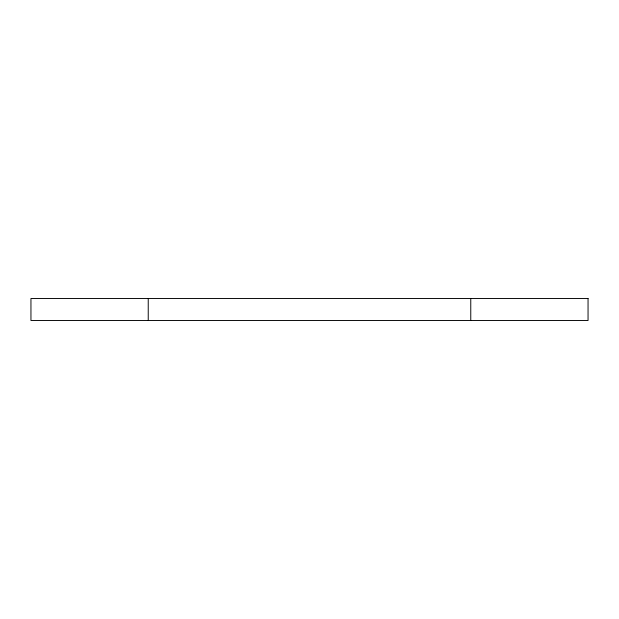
<?xml version="1.0" encoding="UTF-8"?>
<svg xmlns="http://www.w3.org/2000/svg" width="619" height="619" viewBox="0 0 619 619"><rect width="100%" height="100%" fill="white"/><g stroke="black" fill="none" stroke-linecap="round" stroke-linejoin="round"><path stroke-width="0.93" d="M470.765 298.505L470.765 320.495M148.235 298.505L148.235 320.495M588.05 298.505L30.95 298.505L30.95 320.495L588.05 320.495L588.05 298.505"/></g></svg>
